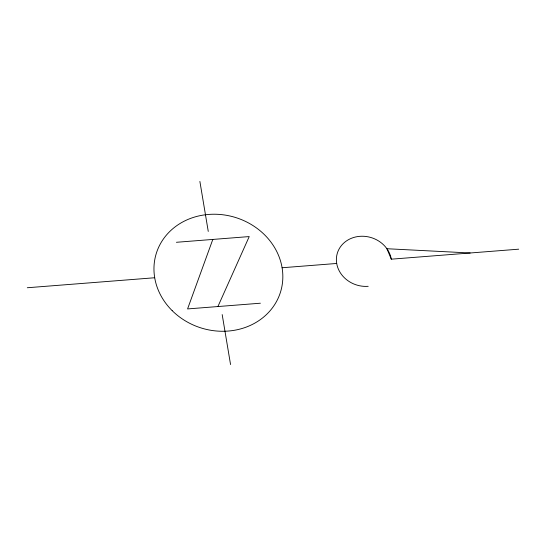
<?xml version="1.0" encoding="UTF-8"?>
<svg xmlns="http://www.w3.org/2000/svg" width="546" height="546" viewBox="0 0 546 546"><rect width="100%" height="100%" fill="white"/><g stroke="black" fill="none" stroke-linecap="round" stroke-linejoin="round"><path stroke-width="0.82" d="M212.817 239.428L187.578 308.927L260.381 303.214M217.915 306.545L249.222 236.575L176.419 242.287M27.3 287.749L154.702 277.75M282.098 267.752L336.698 263.465A27.88 24.795 17.3 0 0 368.188 286.316M336.698 263.465A27.88 24.795 17.3 0 1 359.814 236.329A27.88 24.795 17.3 0 1 391.298 259.179L518.7 249.181M470.167 252.989L386.909 248.73L391.298 259.179M199.884 181.436L208.258 231.422M222.181 314.578L230.555 364.564M172.174 310.647A65.049 57.856 17.3 0 0 280.398 292.424A65.049 57.856 17.3 0 0 202.621 215.179A65.049 57.856 17.3 0 0 172.174 310.647"/></g></svg>
